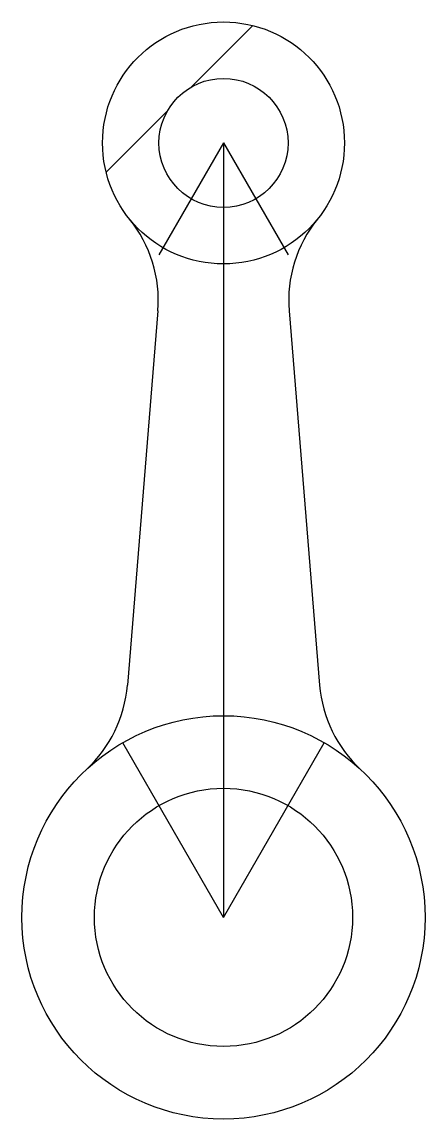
# Model space of a CAD drawing. Header units: inches. Extents: x 3593.8 to 3606.2, y 1869.8 to 1903.8.
import ezdxf

# ---------------------------------------------------------------- set-up
doc = ezdxf.new("R2010")
doc.units = ezdxf.units.IN

msp = doc.modelspace()

# ---------------------------------------------------------------- hatches: boundary and pattern name
h = msp.add_hatch()
h.set_pattern_fill('ANSI32', color=256, scale=3)
h.paths.add_polyline_path([(3602, 1900, -0.267949), (3601, 1898.268), (3601.875, 1896.752, 0.267949), (3603.75, 1900, 1), (3596.25, 1900, 0.267949), (3598.125, 1896.752), (3599, 1898.268, -0.267949), (3598, 1900, -1)])

# ---------------------------------------------------------------- linework, layer by layer
for p, q in [((3600, 1900), (3598, 1896.536)), ((3600, 1900), (3600, 1876)), ((3600, 1900), (3602, 1896.536)), ((3597.966, 1894.796), (3597.02, 1883.194)), ((3602.034, 1894.796), (3602.98, 1883.194)), ((3600, 1876), (3596.875, 1881.413)), ((3600, 1876), (3603.125, 1881.413))]:
    msp.add_line(p, q)
for centre, radius in [((3600, 1900), 3.75), ((3600, 1900), 2), ((3600, 1876), 6.25), ((3600, 1876), 4)]:
    msp.add_circle(centre, radius)
for centre, start, end in [((3593.979, 1895.121), 355.3414, 39.0195), ((3606.021, 1895.121), 140.9805, 184.6586), ((3593.033, 1883.519), 312.8182, 355.3414), ((3606.967, 1883.519), 184.6586, 227.1818)]:
    msp.add_arc(centre, 4, start, end)

doc.saveas('drawing.dxf')
